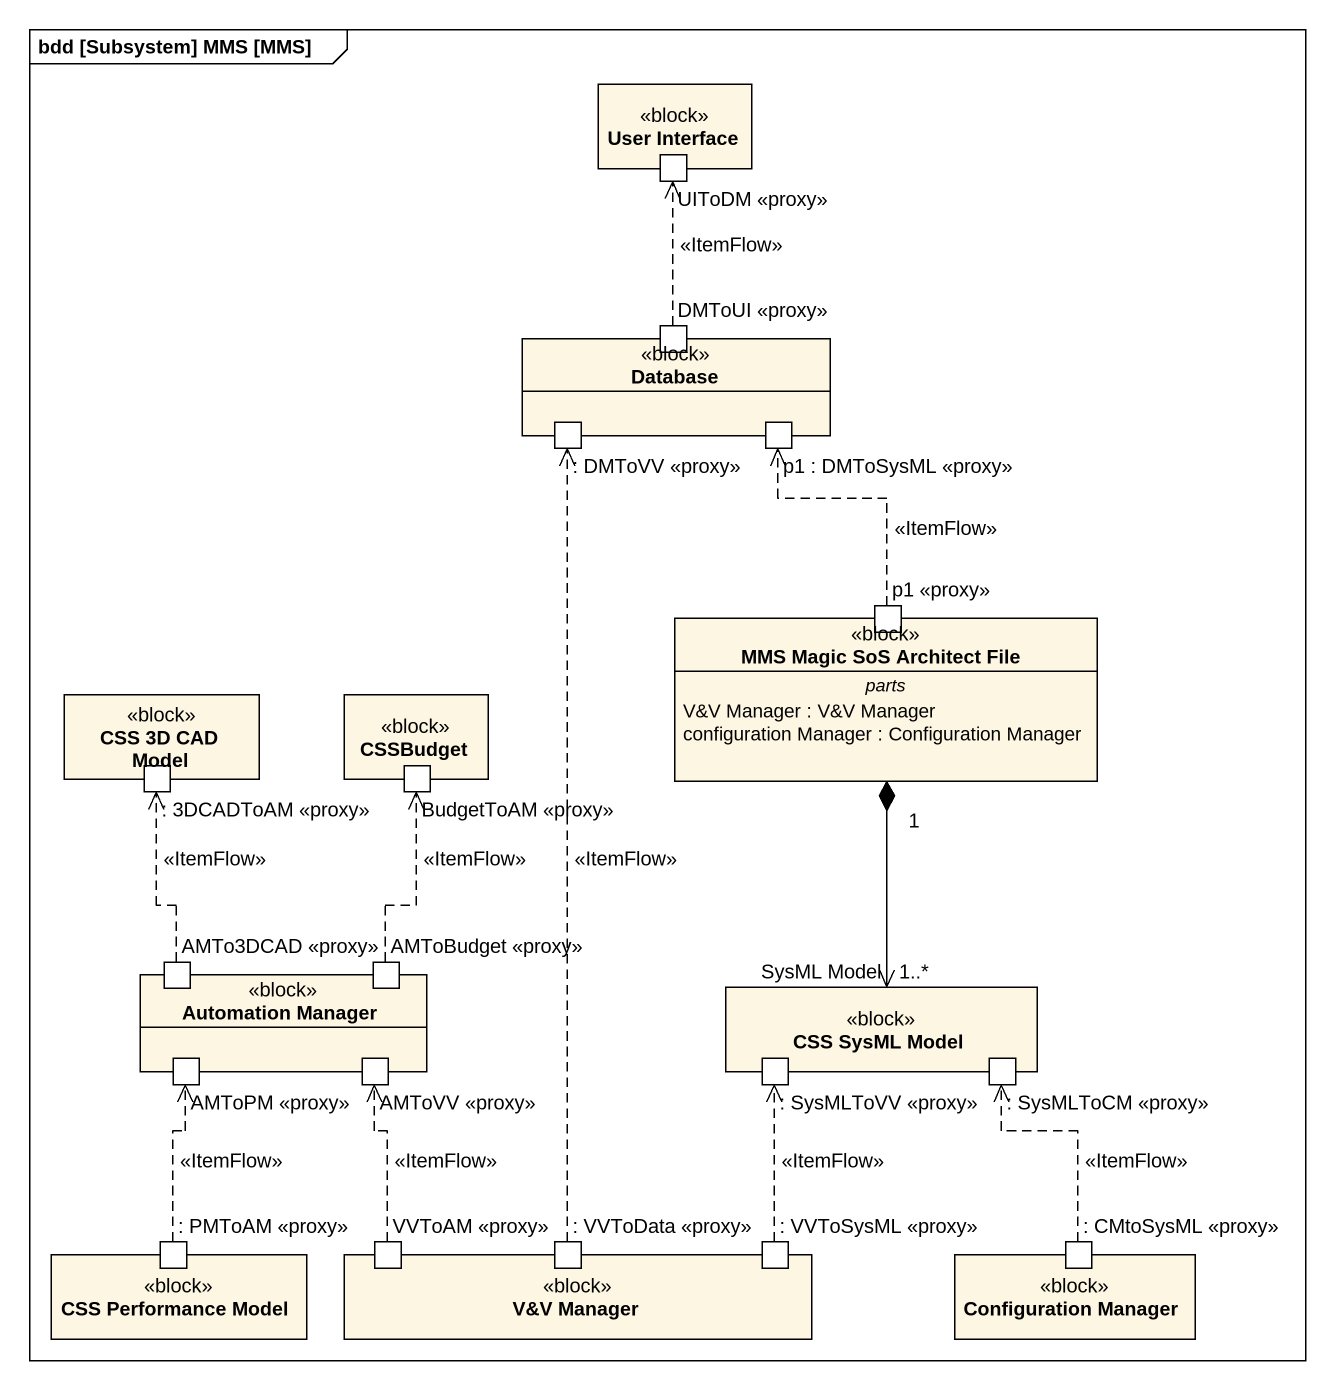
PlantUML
@startuml
mainframe bdd [Subsystem] MMS [MMS]
allowmixing
hide circle
hide empty members
rectangle "User Interface" as User_Interface <<block>> {
  port "UIToDM <<proxy>>" as UIToDM_proxy
}
rectangle "Database" as Database_ <<block>> {
  port "DMToUI <<proxy>>" as DMToUI_proxy
  port ": DMToVV <<proxy>>" as DMToVV_proxy
  port "p1 : DMToSysML <<proxy>>" as p1_DMToSysML_proxy
}
class "MMS Magic SoS Architect File" as MMS_Magic_SoS_Architect_File <<block>> {
  -- parts --
  V&V Manager : V&V Manager
  configuration Manager : Configuration Manager
  -- ports --
  p1 <<proxy>>
}
rectangle "CSS 3D CAD Model" as CSS_3D_CAD_Model <<block>> {
  port ": 3DCADToAM <<proxy>>" as p3DCADToAM_proxy
}
rectangle CSSBudget <<block>> {
  port "BudgetToAM <<proxy>>" as BudgetToAM_proxy
}
rectangle "Automation Manager" as Automation_Manager <<block>> {
  port "AMTo3DCAD <<proxy>>" as AMTo3DCAD_proxy
  port "AMToBudget <<proxy>>" as AMToBudget_proxy
  port "AMToPM <<proxy>>" as AMToPM_proxy
  port "AMToVV <<proxy>>" as AMToVV_proxy
}
rectangle "CSS SysML Model" as CSS_SysML_Model <<block>> {
  port ": SysMLToVV <<proxy>>" as SysMLToVV_proxy
  port ": SysMLToCM <<proxy>>" as SysMLToCM_proxy
}
rectangle "CSS Performance Model" as CSS_Performance_Model <<block>> {
  port ": PMToAM <<proxy>>" as PMToAM_proxy
}
rectangle "V&V Manager" as V_V_Manager <<block>> {
  port "VVToAM <<proxy>>" as VVToAM_proxy
  port ": VVToData <<proxy>>" as VVToData_proxy
  port ": VVToSysML <<proxy>>" as VVToSysML_proxy
}
rectangle "Configuration Manager" as Configuration_Manager <<block>> {
  port ": CMtoSysML <<proxy>>" as CMtoSysML_proxy
}
DMToUI_proxy .up.> UIToDM_proxy : <<ItemFlow>>
MMS_Magic_SoS_Architect_File "1" *--> "SysML Model\n1..*" CSS_SysML_Model
MMS_Magic_SoS_Architect_File .up.> p1_DMToSysML_proxy : <<ItemFlow>>
AMTo3DCAD_proxy .up.> p3DCADToAM_proxy : <<ItemFlow>>
AMToBudget_proxy .up.> BudgetToAM_proxy : <<ItemFlow>>
PMToAM_proxy .up.> AMToPM_proxy : <<ItemFlow>>
VVToAM_proxy .up.> AMToVV_proxy : <<ItemFlow>>
VVToData_proxy .up.> DMToVV_proxy : <<ItemFlow>>
VVToSysML_proxy .up.> SysMLToVV_proxy : <<ItemFlow>>
CMtoSysML_proxy .up.> SysMLToCM_proxy : <<ItemFlow>>
@enduml
